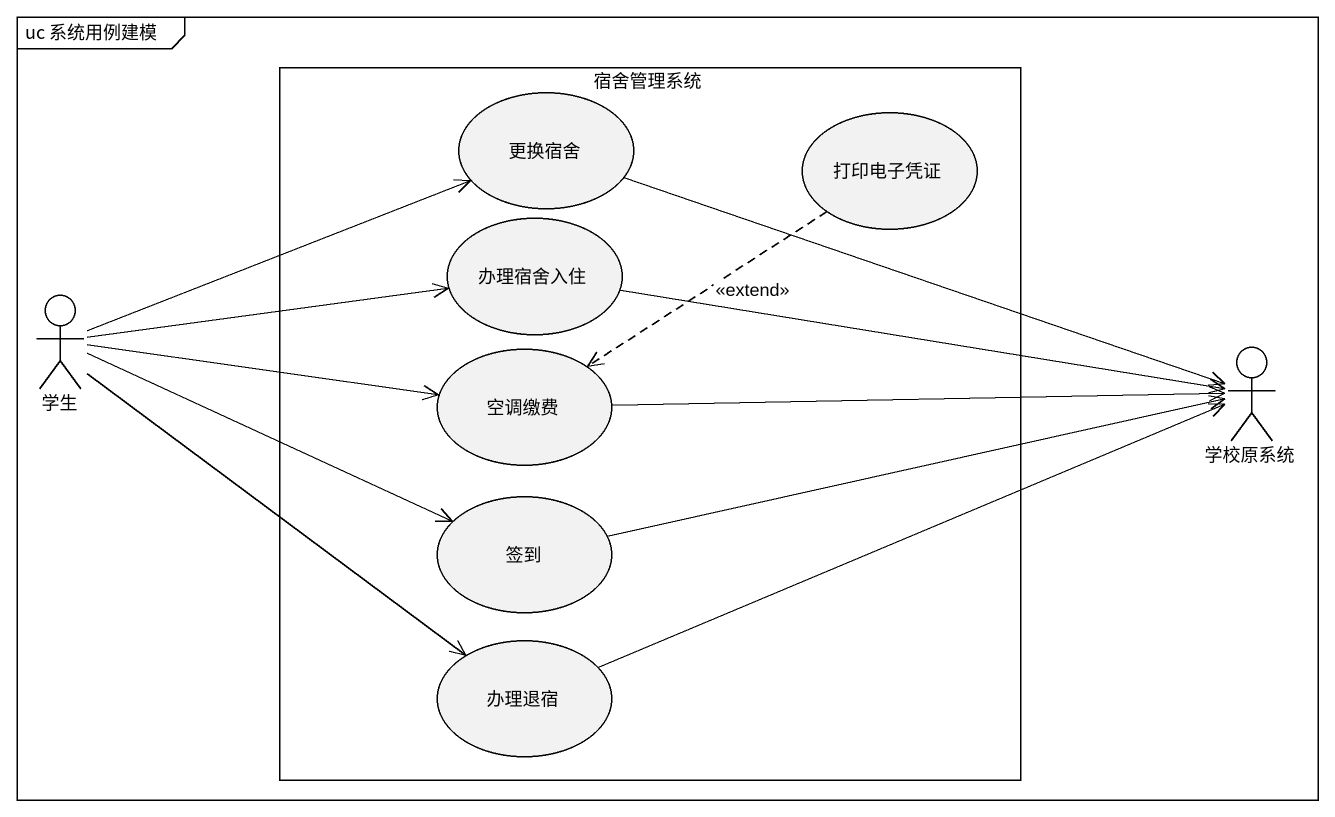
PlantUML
@startuml
mainframe uc 系统用例建模
rectangle 宿舍管理系统 {
  usecase 更换宿舍
  usecase 打印电子凭证
  usecase 办理宿舍入住
  usecase 空调缴费
  usecase 签到
  usecase 办理退宿
}
actor 学生
actor 学校原系统
更换宿舍 -right-> 学校原系统
打印电子凭证 ..> 空调缴费 : <<extend>>
办理宿舍入住 -right-> 学校原系统
学生 -right-> 更换宿舍
学生 -right-> 办理宿舍入住
学生 -right-> 空调缴费
学生 -right-> 签到
学生 --> 办理退宿
空调缴费 -right-> 学校原系统
签到 -right-> 学校原系统
办理退宿 -right-> 学校原系统
@enduml
